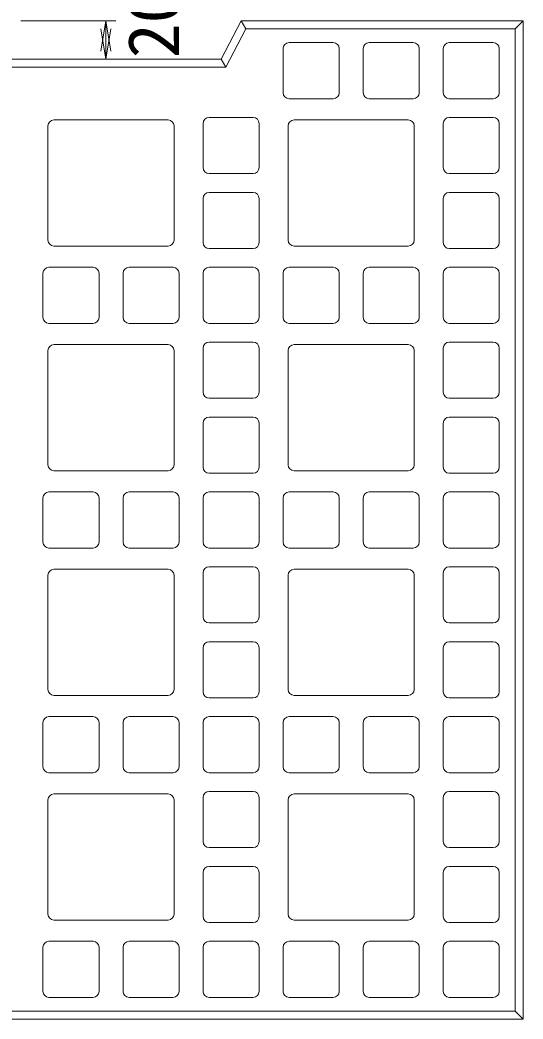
# Model space of a CAD drawing. Units: millimetres on the paper. Extents: x -5 to 836, y -1 to 593.
# Drawn here: x 576.13 to 601.27, y 432.93 to 482.82 of the extents above; entities that cross this region are included whole.
import ezdxf
from ezdxf.enums import TextEntityAlignment as Align

# ---------------------------------------------------------------- set-up
doc = ezdxf.new("R2010")
doc.units = ezdxf.units.MM
for name, color, linetype, lineweight in [('0_2', 7, 'Continuous', 18), ('D-STR-DIM（寸法）', 7, 'Continuous', 18), ('D-STR-STR1（構造物）', 7, 'Continuous', 18), ('D-STR（構造物外形線）', 1, 'Continuous', 18)]:
    doc.layers.add(name, color=color, linetype=linetype, lineweight=lineweight)
doc.styles.add('ＭＳ ゴシック', font='')
doc.styles.get('ＭＳ ゴシック').set_extended_font_data('MS Gothic')

msp = doc.modelspace()

# ---------------------------------------------------------------- linework, layer by layer
at = {"layer": '0_2'}
for p, q in [((580.178, 481.273), (580.428, 482.773)), ((580.428, 482.773), (580.678, 481.273)), ((580.428, 480.873), (580.178, 482.373)), ((580.678, 482.373), (580.428, 480.873))]:
    msp.add_line(p, q, dxfattribs=at)
at = {"layer": '0_2', "color": 9}
for p, q in [((580.428, 482.773), (580.428, 482.573)), ((580.428, 480.873), (580.428, 481.073))]:
    msp.add_line(p, q, dxfattribs=at)
at = {"layer": 'D-STR-DIM（寸法）'}
for p, q in [((576.184, 482.773), (580.928, 482.773)), ((580.428, 482.573), (580.428, 481.073)), ((580.951, 480.873), (580.928, 480.873))]:
    msp.add_line(p, q, dxfattribs=at)
at = {"layer": 'D-STR-STR1（構造物）'}
for p, q in [((587.427, 482.374), (587.184, 482.773)), ((600.87, 482.374), (601.27, 482.773)), ((587.427, 482.374), (586.426, 480.473)), ((587.427, 482.374), (600.87, 482.374)), ((600.87, 482.374), (600.87, 433.331)), ((589.584, 481.692), (591.784, 481.692)), ((595.784, 481.692), (593.584, 481.692)), ((597.584, 481.692), (599.784, 481.692)), ((589.284, 479.192), (589.284, 481.392)), ((592.084, 479.192), (592.084, 481.392)), ((593.284, 479.192), (593.284, 481.392)), ((596.084, 479.192), (596.084, 481.392)), ((597.284, 481.392), (597.284, 479.192)), ((600.084, 481.392), (600.084, 479.192)), ((574.943, 480.473), (586.426, 480.473)), ((586.426, 480.473), (586.184, 480.873)), ((589.584, 478.892), (591.784, 478.892)), ((595.784, 478.892), (593.584, 478.892)), ((597.584, 478.892), (599.784, 478.892)), ((577.534, 477.532), (577.534, 471.832)), ((583.534, 477.832), (577.834, 477.832)), ((583.834, 477.532), (583.834, 471.832)), ((585.284, 477.652), (585.284, 475.452)), ((587.784, 477.952), (585.584, 477.952)), ((588.084, 477.652), (588.084, 475.452)), ((589.534, 477.532), (589.534, 471.832)), ((595.534, 477.832), (589.834, 477.832)), ((595.834, 477.532), (595.834, 471.832)), ((597.284, 477.652), (597.284, 475.452)), ((597.584, 477.952), (599.784, 477.952)), ((600.084, 477.652), (600.084, 475.452)), ((587.784, 475.152), (585.584, 475.152)), ((597.584, 475.152), (599.784, 475.152)), ((587.784, 474.212), (585.584, 474.212)), ((597.584, 474.212), (599.784, 474.212)), ((585.284, 473.912), (585.284, 471.712)), ((588.084, 473.912), (588.084, 471.712)), ((597.284, 473.912), (597.284, 471.712)), ((600.084, 473.912), (600.084, 471.712)), ((583.534, 471.532), (577.834, 471.532)), ((595.534, 471.532), (589.834, 471.532)), ((587.784, 471.412), (585.584, 471.412)), ((597.584, 471.412), (599.784, 471.412)), ((577.284, 470.172), (577.284, 467.972)), ((577.584, 470.472), (579.784, 470.472)), ((580.084, 470.172), (580.084, 467.972)), ((581.284, 470.172), (581.284, 467.972)), ((583.784, 470.472), (581.584, 470.472)), ((584.084, 470.172), (584.084, 467.972)), ((585.284, 470.172), (585.284, 467.972)), ((587.784, 470.472), (585.584, 470.472)), ((588.084, 470.172), (588.084, 467.972)), ((589.284, 470.172), (589.284, 467.972)), ((589.584, 470.472), (591.784, 470.472)), ((592.084, 470.172), (592.084, 467.972)), ((593.284, 470.172), (593.284, 467.972)), ((595.784, 470.472), (593.584, 470.472)), ((596.084, 470.172), (596.084, 467.972)), ((597.284, 470.172), (597.284, 467.972)), ((597.584, 470.472), (599.784, 470.472)), ((600.084, 470.172), (600.084, 467.972)), ((577.584, 467.672), (579.784, 467.672)), ((583.784, 467.672), (581.584, 467.672)), ((587.784, 467.672), (585.584, 467.672)), ((589.584, 467.672), (591.784, 467.672)), ((595.784, 467.672), (593.584, 467.672)), ((597.584, 467.672), (599.784, 467.672)), ((583.534, 466.612), (577.834, 466.612)), ((587.784, 466.732), (585.584, 466.732)), ((595.534, 466.612), (589.834, 466.612)), ((597.584, 466.732), (599.784, 466.732)), ((577.534, 466.312), (577.534, 460.612)), ((583.834, 466.312), (583.834, 460.612)), ((585.284, 466.432), (585.284, 464.232)), ((588.084, 466.432), (588.084, 464.232)), ((589.534, 466.312), (589.534, 460.612)), ((595.834, 466.312), (595.834, 460.612)), ((597.284, 466.432), (597.284, 464.232)), ((600.084, 466.432), (600.084, 464.232)), ((587.784, 463.932), (585.584, 463.932)), ((597.584, 463.932), (599.784, 463.932)), ((585.284, 462.692), (585.284, 460.492)), ((587.784, 462.992), (585.584, 462.992)), ((588.084, 462.692), (588.084, 460.492)), ((597.284, 462.692), (597.284, 460.492)), ((597.584, 462.992), (599.784, 462.992)), ((600.084, 462.692), (600.084, 460.492)), ((583.534, 460.312), (577.834, 460.312)), ((587.784, 460.192), (585.584, 460.192)), ((595.534, 460.312), (589.834, 460.312)), ((597.584, 460.192), (599.784, 460.192)), ((577.584, 459.252), (579.784, 459.252)), ((583.784, 459.252), (581.584, 459.252)), ((587.784, 459.252), (585.584, 459.252)), ((589.584, 459.252), (591.784, 459.252)), ((595.784, 459.252), (593.584, 459.252)), ((597.584, 459.252), (599.784, 459.252)), ((577.284, 458.952), (577.284, 456.752)), ((580.084, 458.952), (580.084, 456.752)), ((581.284, 458.952), (581.284, 456.752)), ((584.084, 458.952), (584.084, 456.752)), ((585.284, 458.952), (585.284, 456.752)), ((588.084, 458.952), (588.084, 456.752)), ((589.284, 458.952), (589.284, 456.752)), ((592.084, 458.952), (592.084, 456.752)), ((593.284, 458.952), (593.284, 456.752)), ((596.084, 458.952), (596.084, 456.752)), ((597.284, 458.952), (597.284, 456.752)), ((600.084, 458.952), (600.084, 456.752)), ((577.584, 456.452), (579.784, 456.452)), ((583.784, 456.452), (581.584, 456.452)), ((587.784, 456.452), (585.584, 456.452)), ((589.584, 456.452), (591.784, 456.452)), ((595.784, 456.452), (593.584, 456.452)), ((597.584, 456.452), (599.784, 456.452)), ((577.534, 455.092), (577.534, 449.392)), ((583.534, 455.392), (577.834, 455.392)), ((583.834, 455.092), (583.834, 449.392)), ((585.284, 455.212), (585.284, 453.012)), ((587.784, 455.512), (585.584, 455.512)), ((588.084, 455.212), (588.084, 453.012)), ((589.534, 455.092), (589.534, 449.392)), ((595.534, 455.392), (589.834, 455.392)), ((595.834, 455.092), (595.834, 449.392)), ((597.284, 455.212), (597.284, 453.012)), ((597.584, 455.512), (599.784, 455.512)), ((600.084, 455.212), (600.084, 453.012)), ((587.784, 452.712), (585.584, 452.712)), ((597.584, 452.712), (599.784, 452.712)), ((587.784, 451.772), (585.584, 451.772)), ((597.584, 451.772), (599.784, 451.772)), ((585.284, 451.472), (585.284, 449.272)), ((588.084, 451.472), (588.084, 449.272)), ((597.284, 451.472), (597.284, 449.272)), ((600.084, 451.472), (600.084, 449.272)), ((583.534, 449.092), (577.834, 449.092)), ((595.534, 449.092), (589.834, 449.092)), ((587.784, 448.972), (585.584, 448.972)), ((597.584, 448.972), (599.784, 448.972)), ((577.584, 448.032), (579.784, 448.032)), ((583.784, 448.032), (581.584, 448.032)), ((587.784, 448.032), (585.584, 448.032)), ((589.584, 448.032), (591.784, 448.032)), ((595.784, 448.032), (593.584, 448.032)), ((597.584, 448.032), (599.784, 448.032)), ((577.284, 447.732), (577.284, 445.532)), ((580.084, 447.732), (580.084, 445.532)), ((581.284, 447.732), (581.284, 445.532)), ((584.084, 447.732), (584.084, 445.532)), ((585.284, 447.732), (585.284, 445.532)), ((588.084, 447.732), (588.084, 445.532)), ((589.284, 447.732), (589.284, 445.532)), ((592.084, 447.732), (592.084, 445.532)), ((593.284, 447.732), (593.284, 445.532)), ((596.084, 447.732), (596.084, 445.532)), ((597.284, 447.732), (597.284, 445.532)), ((600.084, 447.732), (600.084, 445.532)), ((577.584, 445.232), (579.784, 445.232)), ((583.784, 445.232), (581.584, 445.232)), ((587.784, 445.232), (585.584, 445.232)), ((589.584, 445.232), (591.784, 445.232)), ((595.784, 445.232), (593.584, 445.232)), ((597.584, 445.232), (599.784, 445.232)), ((583.534, 444.172), (577.834, 444.172)), ((587.784, 444.292), (585.584, 444.292)), ((595.534, 444.172), (589.834, 444.172)), ((597.584, 444.292), (599.784, 444.292)), ((577.534, 443.872), (577.534, 438.172)), ((583.834, 443.872), (583.834, 438.172)), ((585.284, 443.992), (585.284, 441.792)), ((588.084, 443.992), (588.084, 441.792)), ((589.534, 443.872), (589.534, 438.172)), ((595.834, 443.872), (595.834, 438.172)), ((597.284, 443.992), (597.284, 441.792)), ((600.084, 443.992), (600.084, 441.792)), ((587.784, 441.492), (585.584, 441.492)), ((597.584, 441.492), (599.784, 441.492)), ((587.784, 440.552), (585.584, 440.552)), ((597.584, 440.552), (599.784, 440.552)), ((585.284, 440.252), (585.284, 438.052)), ((588.084, 440.252), (588.084, 438.052)), ((597.284, 440.252), (597.284, 438.052)), ((600.084, 440.252), (600.084, 438.052)), ((583.534, 437.872), (577.834, 437.872)), ((587.784, 437.752), (585.584, 437.752)), ((595.534, 437.872), (589.834, 437.872)), ((597.584, 437.752), (599.784, 437.752)), ((577.584, 436.812), (579.784, 436.812)), ((583.784, 436.812), (581.584, 436.812)), ((587.784, 436.812), (585.584, 436.812)), ((589.584, 436.812), (591.784, 436.812)), ((595.784, 436.812), (593.584, 436.812)), ((597.584, 436.812), (599.784, 436.812)), ((577.284, 436.512), (577.284, 434.312)), ((580.084, 436.512), (580.084, 434.312)), ((581.284, 436.512), (581.284, 434.312)), ((584.084, 436.512), (584.084, 434.312)), ((585.284, 436.512), (585.284, 434.312)), ((588.084, 436.512), (588.084, 434.312)), ((589.284, 436.512), (589.284, 434.312)), ((592.084, 436.512), (592.084, 434.312)), ((593.284, 436.512), (593.284, 434.312)), ((596.084, 436.512), (596.084, 434.312)), ((597.284, 436.512), (597.284, 434.312)), ((600.084, 436.512), (600.084, 434.312)), ((577.584, 434.012), (579.784, 434.012)), ((583.784, 434.012), (581.584, 434.012)), ((587.784, 434.012), (585.584, 434.012)), ((589.584, 434.012), (591.784, 434.012)), ((595.784, 434.012), (593.584, 434.012)), ((597.584, 434.012), (599.784, 434.012)), ((600.87, 433.331), (560.499, 433.331)), ((600.87, 433.331), (601.27, 432.931))]:
    msp.add_line(p, q, dxfattribs=at)
for centre, start, end in [((589.584, 481.392), 90, 180), ((591.784, 481.392), 0, 90), ((593.584, 481.392), 90, 180), ((595.784, 481.392), 0, 90), ((597.584, 481.392), 90, 180), ((599.784, 481.392), 0, 90), ((589.584, 479.192), 180, 270), ((591.784, 479.192), 270, 0), ((593.584, 479.192), 180, 270), ((595.784, 479.192), 270, 0), ((597.584, 479.192), 180, 270), ((599.784, 479.192), 270, 0), ((577.834, 477.532), 90, 180), ((583.534, 477.532), 0, 90), ((585.584, 477.652), 90, 180), ((587.784, 477.652), 0, 90), ((589.834, 477.532), 90, 180), ((595.534, 477.532), 0, 90), ((597.584, 477.652), 90, 180), ((599.784, 477.652), 0, 90), ((585.584, 475.452), 180, 270), ((587.784, 475.452), 270, 0), ((597.584, 475.452), 180, 270), ((599.784, 475.452), 270, 0), ((585.584, 473.912), 90, 180), ((587.784, 473.912), 0, 90), ((597.584, 473.912), 90, 180), ((599.784, 473.912), 0, 90), ((577.834, 471.832), 180, 270), ((583.534, 471.832), 270, 0), ((585.584, 471.712), 180, 270), ((587.784, 471.712), 270, 0), ((589.834, 471.832), 180, 270), ((595.534, 471.832), 270, 0), ((597.584, 471.712), 180, 270), ((599.784, 471.712), 270, 0), ((577.584, 470.172), 90, 180), ((579.784, 470.172), 0, 90), ((581.584, 470.172), 90, 180), ((583.784, 470.172), 0, 90), ((585.584, 470.172), 90, 180), ((587.784, 470.172), 0, 90), ((589.584, 470.172), 90, 180), ((591.784, 470.172), 0, 90), ((593.584, 470.172), 90, 180), ((595.784, 470.172), 0, 90), ((597.584, 470.172), 90, 180), ((599.784, 470.172), 0, 90), ((577.584, 467.972), 180, 270), ((579.784, 467.972), 270, 0), ((581.584, 467.972), 180, 270), ((583.784, 467.972), 270, 0), ((585.584, 467.972), 180, 270), ((587.784, 467.972), 270, 0), ((589.584, 467.972), 180, 270), ((591.784, 467.972), 270, 0), ((593.584, 467.972), 180, 270), ((595.784, 467.972), 270, 0), ((597.584, 467.972), 180, 270), ((599.784, 467.972), 270, 0), ((577.834, 466.312), 90, 180), ((583.534, 466.312), 0, 90), ((585.584, 466.432), 90, 180), ((587.784, 466.432), 0, 90), ((589.834, 466.312), 90, 180), ((595.534, 466.312), 0, 90), ((597.584, 466.432), 90, 180), ((599.784, 466.432), 0, 90), ((585.584, 464.232), 180, 270), ((587.784, 464.232), 270, 0), ((597.584, 464.232), 180, 270), ((599.784, 464.232), 270, 0), ((585.584, 462.692), 90, 180), ((587.784, 462.692), 0, 90), ((597.584, 462.692), 90, 180), ((599.784, 462.692), 0, 90), ((577.834, 460.612), 180, 270), ((583.534, 460.612), 270, 0), ((589.834, 460.612), 180, 270), ((595.534, 460.612), 270, 0), ((585.584, 460.492), 180, 270), ((587.784, 460.492), 270, 0), ((597.584, 460.492), 180, 270), ((599.784, 460.492), 270, 0), ((577.584, 458.952), 90, 180), ((579.784, 458.952), 0, 90), ((581.584, 458.952), 90, 180), ((583.784, 458.952), 0, 90), ((585.584, 458.952), 90, 180), ((587.784, 458.952), 0, 90), ((589.584, 458.952), 90, 180), ((591.784, 458.952), 0, 90), ((593.584, 458.952), 90, 180), ((595.784, 458.952), 0, 90), ((597.584, 458.952), 90, 180), ((599.784, 458.952), 0, 90), ((577.584, 456.752), 180, 270), ((579.784, 456.752), 270, 0), ((581.584, 456.752), 180, 270), ((583.784, 456.752), 270, 0), ((585.584, 456.752), 180, 270), ((587.784, 456.752), 270, 0), ((589.584, 456.752), 180, 270), ((591.784, 456.752), 270, 0), ((593.584, 456.752), 180, 270), ((595.784, 456.752), 270, 0), ((597.584, 456.752), 180, 270), ((599.784, 456.752), 270, 0), ((577.834, 455.092), 90, 180), ((583.534, 455.092), 0, 90), ((585.584, 455.212), 90, 180), ((587.784, 455.212), 0, 90), ((589.834, 455.092), 90, 180), ((595.534, 455.092), 0, 90), ((597.584, 455.212), 90, 180), ((599.784, 455.212), 0, 90), ((585.584, 453.012), 180, 270), ((587.784, 453.012), 270, 0), ((597.584, 453.012), 180, 270), ((599.784, 453.012), 270, 0), ((585.584, 451.472), 90, 180), ((587.784, 451.472), 0, 90), ((597.584, 451.472), 90, 180), ((599.784, 451.472), 0, 90), ((577.834, 449.392), 180, 270), ((583.534, 449.392), 270, 0), ((585.584, 449.272), 180, 270), ((587.784, 449.272), 270, 0), ((589.834, 449.392), 180, 270), ((595.534, 449.392), 270, 0), ((597.584, 449.272), 180, 270), ((599.784, 449.272), 270, 0), ((577.584, 447.732), 90, 180), ((579.784, 447.732), 0, 90), ((581.584, 447.732), 90, 180), ((583.784, 447.732), 0, 90), ((585.584, 447.732), 90, 180), ((587.784, 447.732), 0, 90), ((589.584, 447.732), 90, 180), ((591.784, 447.732), 0, 90), ((593.584, 447.732), 90, 180), ((595.784, 447.732), 0, 90), ((597.584, 447.732), 90, 180), ((599.784, 447.732), 0, 90), ((577.584, 445.532), 180, 270), ((579.784, 445.532), 270, 0), ((581.584, 445.532), 180, 270), ((583.784, 445.532), 270, 0), ((585.584, 445.532), 180, 270), ((587.784, 445.532), 270, 0), ((589.584, 445.532), 180, 270), ((591.784, 445.532), 270, 0), ((593.584, 445.532), 180, 270), ((595.784, 445.532), 270, 0), ((597.584, 445.532), 180, 270), ((599.784, 445.532), 270, 0), ((577.834, 443.872), 90, 180), ((583.534, 443.872), 0, 90), ((585.584, 443.992), 90, 180), ((587.784, 443.992), 0, 90), ((589.834, 443.872), 90, 180), ((595.534, 443.872), 0, 90), ((597.584, 443.992), 90, 180), ((599.784, 443.992), 0, 90), ((585.584, 441.792), 180, 270), ((587.784, 441.792), 270, 0), ((597.584, 441.792), 180, 270), ((599.784, 441.792), 270, 0), ((585.584, 440.252), 90, 180), ((587.784, 440.252), 0, 90), ((597.584, 440.252), 90, 180), ((599.784, 440.252), 0, 90), ((577.834, 438.172), 180, 270), ((583.534, 438.172), 270, 0), ((585.584, 438.052), 180, 270), ((587.784, 438.052), 270, 0), ((589.834, 438.172), 180, 270), ((595.534, 438.172), 270, 0), ((597.584, 438.052), 180, 270), ((599.784, 438.052), 270, 0), ((577.584, 436.512), 90, 180), ((579.784, 436.512), 0, 90), ((581.584, 436.512), 90, 180), ((583.784, 436.512), 0, 90), ((585.584, 436.512), 90, 180), ((587.784, 436.512), 0, 90), ((589.584, 436.512), 90, 180), ((591.784, 436.512), 0, 90), ((593.584, 436.512), 90, 180), ((595.784, 436.512), 0, 90), ((597.584, 436.512), 90, 180), ((599.784, 436.512), 0, 90), ((577.584, 434.312), 180, 270), ((579.784, 434.312), 270, 0), ((581.584, 434.312), 180, 270), ((583.784, 434.312), 270, 0), ((585.584, 434.312), 180, 270), ((587.784, 434.312), 270, 0), ((589.584, 434.312), 180, 270), ((591.784, 434.312), 270, 0), ((593.584, 434.312), 180, 270), ((595.784, 434.312), 270, 0), ((597.584, 434.312), 180, 270), ((599.784, 434.312), 270, 0)]:
    msp.add_arc(centre, 0.3, start, end, dxfattribs=at)
at = {"layer": 'D-STR（構造物外形線）'}
for p, q in [((587.184, 482.773), (586.184, 480.873)), ((587.184, 482.773), (601.27, 482.773)), ((601.27, 482.773), (601.27, 432.931)), ((575.184, 480.873), (586.184, 480.873)), ((601.27, 432.931), (560.099, 432.931))]:
    msp.add_line(p, q, dxfattribs=at)

# ---------------------------------------------------------------- texts
at = {"layer": 'D-STR-DIM（寸法）', "style": 'ＭＳ ゴシック'}
msp.add_text('20', height=2.566, rotation=90, dxfattribs=at).set_placement((584.857, 480.908), align=Align.BOTTOM_LEFT)

doc.saveas('drawing.dxf')
